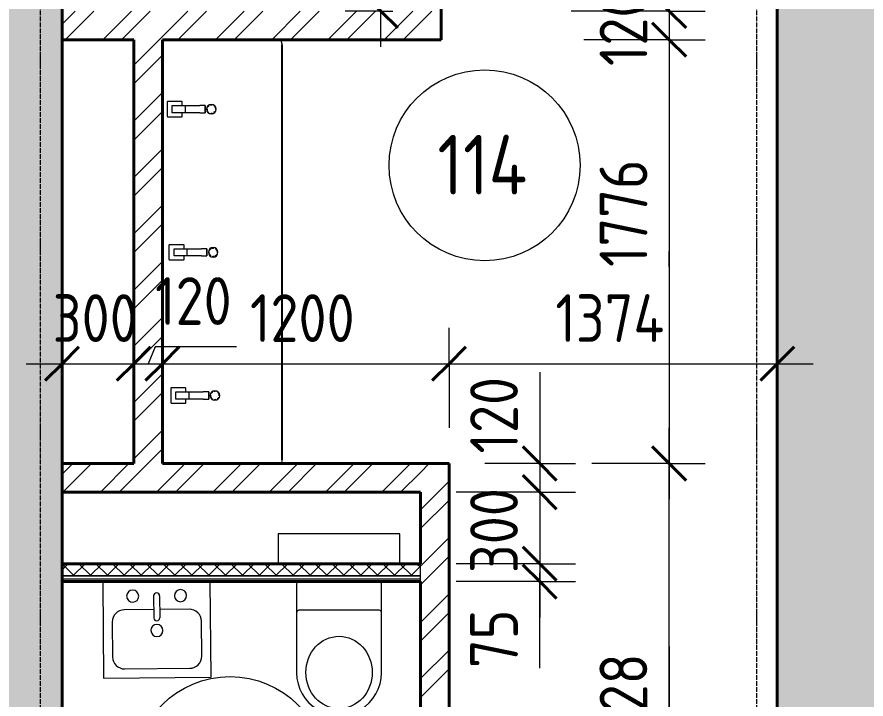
# Model space of a CAD drawing. Header units: millimetres. Extents: x -11886 to 379896, y -8130 to 47743.
# Drawn here: x 7612 to 11167, y 14402 to 17260 of the extents above; entities that cross this region are included whole.
import ezdxf

# ---------------------------------------------------------------- set-up
doc = ezdxf.new("R2010")
doc.units = ezdxf.units.MM
doc.linetypes.add('ADSK_Линия сетки', pattern=[25, 20, -2.5, 0, -2.5])
for name, color, linetype, lineweight in [('Марки помещений', 7, 'Continuous', 20), ('Оси', 7, 'Continuous', 9), ('Размеры', 7, 'Continuous', 9), ('Размеры-100', 7, 'Continuous', 9)]:
    doc.layers.add(name, color=color, linetype=linetype, lineweight=lineweight)
for name, color, linetype, lineweight, true_color in [('Обобщенные модели', 5, 'Continuous', 18, 0x0000ff), ('Сантехника', 5, 'Continuous', 18, 0x0000ff), ('Стены внутренние', 5, 'Continuous', 18, 0x0000ff), ('Стены штриховка', 5, 'Continuous', 18, 0x0000ff)]:
    doc.layers.add(name, color=color, linetype=linetype, lineweight=lineweight, true_color=true_color)
doc.styles.add('GOST Common_1', font='GOST_Common.ttf', dxfattribs={"width": 0.9, "height": 200})
doc.styles.add('GOST Common_2', font='GOST_Common.ttf', dxfattribs={"width": 0.9, "height": 250})
doc.styles.add('GOST Common_3', font='GOST_Common.ttf', dxfattribs={"width": 0.9, "height": 100})
doc.dimstyles.new('ADSK_Основной_1_мм_Округление_до_1_мм_2', dxfattribs={"dimscale": 304.8, "dimtxt": 100.5715, "dimasz": 0.463911, "dimexe": 0.492126, "dimexo": 0.492126, "dimgap": 0.098425, "dimtad": 1, "dimdec": 0, "dimdsep": 46, "dimtxsty": 'GOST Common_3', "dimblk1": 'OBLIQUE', "dimblk2": 'OBLIQUE', "dimsah": 1, "dimcen": 0.09, "dimdle": 0.492126, "dimazin": 2, "dimtfac": 1, "dimtdec": 4, "dimtix": 1, "dimtmove": 0, "dimatfit": 3, "dimfxl": 1, "dimtvp": 1, "dimtolj": 1, "dimtzin": 0, "dimlwd": 20, "dimlwe": 20, "dimarcsym": 2})
doc.dimstyles.new('ADSK_Основной_2_мм', dxfattribs={"dimscale": 304.8, "dimtxt": 201.142999, "dimasz": 0.463911, "dimexe": 0.492126, "dimexo": 0.492126, "dimgap": 0.098425, "dimtad": 1, "dimdec": 1, "dimrnd": 0.1, "dimdsep": 46, "dimtxsty": 'GOST Common_1', "dimblk1": 'OBLIQUE', "dimblk2": 'OBLIQUE', "dimsah": 1, "dimcen": 0.09, "dimdle": 0.492126, "dimazin": 2, "dimtfac": 1, "dimtdec": 4, "dimtix": 1, "dimtmove": 0, "dimatfit": 3, "dimfxl": 1, "dimtvp": 1, "dimtolj": 1, "dimtzin": 0, "dimlwd": 20, "dimlwe": 20, "dimarcsym": 2})
doc.dimstyles.new('ADSK_Основной_2_мм_1', dxfattribs={"dimscale": 304.8, "dimtxt": 201.142999, "dimasz": 0.463911, "dimexe": 0.492126, "dimexo": 0.492126, "dimgap": 0.098425, "dimtad": 1, "dimdec": 1, "dimrnd": 0.1, "dimdsep": 46, "dimtxsty": 'GOST Common_1', "dimblk1": 'OBLIQUE', "dimblk2": 'OBLIQUE', "dimsah": 1, "dimcen": 0.09, "dimdle": 0.492126, "dimazin": 2, "dimtfac": 1, "dimtdec": 4, "dimtix": 1, "dimtmove": 1, "dimatfit": 3, "dimfxl": 1, "dimtvp": 1, "dimtolj": 1, "dimtzin": 0, "dimlwd": 20, "dimlwe": 20, "dimarcsym": 2})
doc.dimstyles.new('ADSK_Основной_2_мм_Округление_до_1_мм', dxfattribs={"dimscale": 304.8, "dimtxt": 201.142999, "dimasz": 0.463911, "dimexe": 0.492126, "dimexo": 0.492126, "dimgap": 0.098425, "dimtad": 1, "dimdec": 0, "dimdsep": 46, "dimtxsty": 'GOST Common_1', "dimblk1": 'OBLIQUE', "dimblk2": 'OBLIQUE', "dimsah": 1, "dimcen": 0.09, "dimdle": 0.492126, "dimazin": 2, "dimtfac": 1, "dimtdec": 4, "dimtix": 1, "dimtmove": 0, "dimatfit": 3, "dimfxl": 1, "dimtvp": 1, "dimtolj": 1, "dimtzin": 0, "dimlwd": 20, "dimlwe": 20, "dimarcsym": 2})
doc.dimstyles.new('ADSK_Основной_2_мм_Округление_до_1_мм_1', dxfattribs={"dimscale": 304.8, "dimtxt": 201.142999, "dimasz": 0.463911, "dimexe": 0.492126, "dimexo": 0.492126, "dimgap": 0.098425, "dimtad": 1, "dimdec": 0, "dimdsep": 46, "dimtxsty": 'GOST Common_1', "dimblk1": 'OBLIQUE', "dimblk2": 'OBLIQUE', "dimsah": 1, "dimcen": 0.09, "dimdle": 0.492126, "dimazin": 2, "dimtfac": 1, "dimtdec": 4, "dimtix": 1, "dimtmove": 1, "dimatfit": 3, "dimfxl": 1, "dimtvp": 1, "dimtolj": 1, "dimtzin": 0, "dimlwd": 20, "dimlwe": 20, "dimarcsym": 2})
pattern_1 = [(45, (0, 0), (-117.8655, 117.8655), []), (45, (78.58, 0), (-117.8655, 117.8655), [])]

# ---------------------------------------------------------------- blocks, each defined once
blk = doc.blocks.new('Раковина с 2-3 кранами для санузла - 500x1800 3 taps-V206-01 План 1-го этажа маркировочный')
at = {"layer": 'Сантехника'}
for p, q in [((-764.1, 503.1), (-763.2, 503.9)), ((-490, 189.1), (-460, 189.1)), ((-490, 189.1), (-490, 166.1)), ((-460, 189.1), (-490, 189.1)), ((-460, 166.1), (-460, 189.1)), ((110, 196.6), (140, 196.6)), ((110, 196.6), (110, 173.6)), ((140, 196.6), (110, 196.6)), ((140, 173.6), (140, 196.6)), ((710, 204.1), (740, 204.1)), ((710, 204.1), (710, 181.1)), ((740, 204.1), (710, 204.1)), ((710, 121.5), (710, 181.1)), ((740, 181.1), (740, 204.1)), ((740, 181.1), (740, 121.5)), ((-490, 106.5), (-490, 166.1)), ((-460, 166.1), (-460, 106.5)), ((110, 114), (110, 173.6)), ((140, 173.6), (140, 114)), ((110, 79), (110, 114)), ((140, 114), (110, 114)), ((140, 114), (140, 79)), ((710, 108.1), (695.1, 108.1)), ((710, 86.5), (710, 121.5)), ((740, 121.5), (710, 121.5)), ((740, 121.5), (740, 86.5)), ((754.6, 108.1), (740, 108.1)), ((-506.8, 91.2), (-506.8, 31.6)), ((-490, 93.1), (-504.9, 93.1)), ((-490, 71.5), (-490, 106.5)), ((-460, 106.5), (-490, 106.5)), ((-490, 51.5), (-490, 71.5)), ((-460, 106.5), (-460, 71.5)), ((-445.4, 93.1), (-460, 93.1)), ((-460, 71.5), (-460, 51.5)), ((-443.5, 31.6), (-443.5, 91.2)), ((93.2, 98.7), (93.2, 39.1)), ((110, 100.6), (95.1, 100.6)), ((110, 59), (110, 79)), ((154.6, 100.6), (140, 100.6)), ((140, 79), (140, 59)), ((156.5, 39.1), (156.5, 98.7)), ((693.2, 106.2), (693.2, 46.6)), ((710, 66.5), (710, 86.5)), ((740, 86.5), (740, 66.5)), ((756.5, 46.6), (756.5, 106.2)), ((-460, 51.5), (-490, 51.5)), ((94.7, 37.6), (155, 37.6)), ((140, 59), (110, 59)), ((694.7, 45.1), (755, 45.1)), ((740, 66.5), (710, 66.5)), ((-505.3, 30.1), (-445, 30.1))]:
    blk.add_line(p, q, dxfattribs=at)
at = {"layer": 'Сантехника', "flags": 128}
for points in [[(-758.1, 507), (-757, 507.5), (-755.9, 508), (-754.7, 508.4)], [(-752.4, 509.1), (-751.3, 509.3), (-750.1, 509.6), (-748.9, 509.7), (-747.7, 509.9), (-746.5, 510), (-745.3, 510), (-745, 510)], [(995, 510), (996.2, 510), (997.4, 509.9), (998.6, 509.8), (999.8, 509.6), (1001, 509.4), (1002.1, 509.1)], [(1004.4, 508.5), (1005.6, 508.1), (1006.7, 507.6), (1007.8, 507.1), (1008.9, 506.6)]]:
    blk.add_lwpolyline(points, dxfattribs=at)
at = {"layer": 'Сантехника'}
for centre, radius, start, end in [((725, 230), 20, 0, 180), ((-475, 215), 20, 0, 180), ((-475, 215), 20, 180, 360), ((-475, 215), 18.2, 165.1578, 180), ((-475, 215), 18.2, 180, 191.3408), ((-475, 215), 16.3, 175.3673, 180), ((-475, 215), 16.3, 175.3673, 180), ((-475, 215), 16.3, 180, 198.6206), ((-475, 215), 16.3, 180, 198.6206), ((-475, 215), 18.2, 95.8453, 146.6627), ((-475, 215), 18.2, 85.131, 94.1833), ((-475, 215), 18.2, 52.7593, 62.7191), ((-475, 215), 16.3, 36.8749, 45), ((-475, 215), 16.3, 36.8749, 45), ((-475, 215), 18.2, 45, 49.4056), ((-475, 215), 18.2, 28.9833, 39.7338), ((-475, 215), 16.3, 0, 18.6206), ((-475, 215), 16.3, 0, 18.6206), ((-475, 215), 16.3, 355.3673, 360), ((-475, 215), 16.3, 355.3673, 360), ((-475, 215), 18.2, 345.1578, 360), ((-475, 215), 18.2, 0, 11.3408), ((125, 222.5), 20, 0, 180), ((125, 222.5), 20, 180, 360), ((125, 222.5), 18.2, 165.1578, 180), ((125, 222.5), 18.2, 180, 191.3408), ((125, 222.5), 16.3, 175.3673, 180), ((125, 222.5), 16.3, 175.3673, 180), ((125, 222.5), 16.3, 180, 198.6206), ((125, 222.5), 16.3, 180, 198.6206), ((125, 222.5), 18.2, 208.9833, 219.7338), ((125, 222.5), 18.2, 95.8453, 146.6627), ((125, 222.5), 18.2, 85.131, 94.1833), ((125, 222.5), 18.2, 52.7593, 62.7191), ((125, 222.5), 16.3, 36.8749, 45), ((125, 222.5), 16.3, 36.8749, 45), ((125, 222.5), 18.2, 45, 49.4056), ((125, 222.5), 18.2, 28.9833, 39.7338), ((125, 222.5), 16.3, 0, 18.6206), ((125, 222.5), 16.3, 0, 18.6206), ((125, 222.5), 16.3, 355.3717, 360), ((125, 222.5), 16.3, 355.3717, 360), ((125, 222.5), 18.2, 345.1578, 360), ((125, 222.5), 18.2, 0, 11.3408), ((725, 230), 20, 180, 360), ((725, 230), 18.2, 165.1578, 180), ((725, 230), 18.2, 180, 191.3408), ((725, 230), 16.3, 175.3673, 180), ((725, 230), 16.3, 175.3673, 180), ((725, 230), 16.3, 180, 198.6206), ((725, 230), 16.3, 180, 198.6206), ((725, 230), 18.2, 210.3973, 219.7338), ((725, 230), 18.2, 95.8453, 146.6627), ((725, 230), 16.3, 216.8749, 225), ((725, 230), 16.3, 216.8749, 225), ((725, 230), 18.2, 225, 229.4056), ((725, 230), 18.2, 232.7593, 242.7191), ((725, 230), 18.2, 85.131, 94.1833), ((725, 230), 18.2, 275.8453, 326.6627), ((725, 230), 18.2, 52.7593, 62.7191), ((725, 230), 16.3, 36.8749, 45), ((725, 230), 16.3, 36.8749, 45), ((725, 230), 18.2, 45, 49.4056), ((725, 230), 18.2, 28.9833, 39.7338), ((725, 230), 16.3, 0, 18.6206), ((725, 230), 16.3, 0, 18.6206), ((725, 230), 16.3, 355.3673, 360), ((725, 230), 16.3, 355.3673, 360), ((725, 230), 18.2, 345.1578, 360), ((725, 230), 18.2, 0, 11.3408), ((-475, 215), 18.2, 208.9833, 219.7338), ((-475, 215), 16.3, 216.8749, 225), ((-475, 215), 16.3, 216.8749, 225), ((-475, 215), 18.2, 225, 229.4056), ((-475, 215), 18.2, 232.7593, 242.7191), ((-475, 215), 18.2, 265.131, 274.1833), ((-475, 215), 18.2, 275.8453, 326.6627), ((125, 222.5), 16.3, 216.8749, 225), ((125, 222.5), 16.3, 216.8749, 225), ((125, 222.5), 18.2, 225, 229.4056), ((125, 222.5), 18.2, 232.7593, 242.7191), ((125, 222.5), 18.2, 265.131, 274.1833), ((125, 222.5), 18.2, 275.8453, 326.6627), ((725, 230), 18.2, 265.131, 274.1833), ((695.1, 106.2), 1.87, 90, 180), ((695.1, 106.2), 1.87, 120, 150), ((695.1, 106.2), 1.87, 120, 150), ((695.1, 106.2), 1.87, 120, 150), ((754.6, 106.2), 1.87, 0, 90), ((754.6, 106.2), 1.87, 30, 60), ((754.6, 106.2), 1.87, 30, 60), ((754.6, 106.2), 1.87, 30, 60), ((-504.9, 91.2), 1.87, 90, 180), ((-504.9, 91.2), 1.87, 120, 150), ((-504.9, 91.2), 1.87, 120, 150), ((-504.9, 91.2), 1.87, 120, 150), ((-445.4, 91.2), 1.87, 0, 90), ((-445.4, 91.2), 1.87, 30, 60), ((-445.4, 91.2), 1.87, 30, 60), ((-445.4, 91.2), 1.87, 30, 60), ((95.1, 98.7), 1.87, 90, 180), ((95.1, 98.7), 1.87, 120, 150), ((95.1, 98.7), 1.87, 120, 150), ((95.1, 98.7), 1.87, 120, 150), ((154.6, 98.7), 1.87, 0, 90), ((154.6, 98.7), 1.87, 30, 60), ((154.6, 98.7), 1.87, 30, 60), ((154.6, 98.7), 1.87, 30, 60), ((94.7, 39.1), 1.49, 180, 270), ((155, 39.1), 1.49, 270, 360), ((694.7, 46.6), 1.49, 180, 270), ((755, 46.6), 1.49, 270, 360), ((-505.3, 31.6), 1.49, 180, 270), ((-445, 31.6), 1.49, 270, 360)]:
    blk.add_arc(centre, radius, start, end, dxfattribs=at)
blk = doc.blocks.new('Туалет подвесной-Moderna R-Laufen - 000 White-2284892-01 План 1-го этажа маркировочный')
at = {"layer": 'Обобщенные модели'}
for p, q in [((-53, 419.3), (-53, 47.4)), ((303, 47.4), (303, 419.3)), ((-43.1, 157.8), (293.1, 157.8))]:
    blk.add_line(p, q, dxfattribs=at)
for centre, radius, start, end in [((125, 419.3), 178, 360, 180), ((-43.1, 167.7), 9.89, 180, 270), ((293.1, 167.7), 9.89, 270, 360), ((-43.1, 47.4), 9.89, 180, 270), ((293.1, 47.4), 9.89, 270, 360)]:
    blk.add_arc(centre, radius, start, end, dxfattribs=at)
blk.add_ellipse((125, 418.3), major_axis=(0, 151.6), ratio=0.916517, dxfattribs=at)
at = {"layer": 'Сантехника'}
for p, q in [((-130, -37.5), (-130, -162.5)), ((380, -162.5), (380, -37.5)), ((-130, -162.5), (380, -162.5))]:
    blk.add_line(p, q, dxfattribs=at)
blk = doc.blocks.new('ADSK_Марка_Помещение_ОдноЗначение - Номер-247393-01 План 1-го этажа маркировочный')
at = {"layer": 'Марки помещений'}
blk.add_circle((0, 0), 4, dxfattribs=at)
blk = doc.blocks.new('DIMBLOCK109-01 План 1-го этажа маркировочный')
at = {"layer": 'Размеры-100', "lineweight": 20, "transparency": 16777216}
for p, q in [((7800.8, 15806.5), (7800.8, 15956.5)), ((8100.8, 15806.5), (8100.8, 15956.5)), ((7650.8, 15806.5), (8100.8, 15806.5)), ((7800.8, 15806.5), (7800.8, 15756.5)), ((8100.8, 15806.5), (8100.8, 15756.5))]:
    blk.add_line(p, q, dxfattribs=at)
at = {"layer": 'Размеры-100', "lineweight": 40, "transparency": 16777216}
for p, q in [((7800.8, 15806.5), (7871.5, 15877.2)), ((8100.8, 15806.5), (8171.5, 15877.2)), ((7800.8, 15806.5), (7730.1, 15735.8)), ((8100.8, 15806.5), (8030.1, 15735.8))]:
    blk.add_line(p, q, dxfattribs=at)
at = {"layer": 'Размеры-100', "color": 0, "lineweight": 20, "transparency": 16777216, "insert": (7761.6, 16097.9), "char_height": 200, "width": 454.106, "attachment_point": 1, "line_spacing_factor": 1.022761, "style": 'GOST Common_1'}
blk.add_mtext('300', dxfattribs=at)
blk = doc.blocks.new('_Oblique')
at = {"color": 0, "linetype": 'ByBlock', "lineweight": -2}
blk.add_line((-0.5, -0.5), (0.5, 0.5), dxfattribs=at)
blk = doc.blocks.new('DIMBLOCK110-01 План 1-го этажа маркировочный')
at = {"layer": 'Размеры-100', "lineweight": 20, "transparency": 16777216}
for p, q in [((8100.8, 15806.5), (8100.8, 15956.5)), ((8220.8, 15806.5), (8220.8, 15956.5)), ((8190, 15878), (8160.8, 15806.5)), ((8531, 15878), (8190, 15878)), ((8100.8, 15806.5), (8220.8, 15806.5)), ((8100.8, 15806.5), (8100.8, 15756.5)), ((8220.8, 15806.5), (8220.8, 15756.5))]:
    blk.add_line(p, q, dxfattribs=at)
at = {"layer": 'Размеры-100', "lineweight": 40, "transparency": 16777216}
for p, q in [((8100.8, 15806.5), (8171.5, 15877.2)), ((8220.8, 15806.5), (8291.5, 15877.2)), ((8100.8, 15806.5), (8030.1, 15735.8)), ((8220.8, 15806.5), (8150.1, 15735.8))]:
    blk.add_line(p, q, dxfattribs=at)
at = {"layer": 'Размеры-100', "color": 0, "lineweight": 20, "transparency": 16777216, "insert": (8190, 16169.4), "char_height": 200, "width": 409.104, "attachment_point": 1, "line_spacing_factor": 1.022761, "style": 'GOST Common_1'}
blk.add_mtext('120', dxfattribs=at)
blk = doc.blocks.new('DIMBLOCK111-01 План 1-го этажа маркировочный')
at = {"layer": 'Размеры-100', "lineweight": 20, "transparency": 16777216}
for p, q in [((8220.8, 15806.5), (8220.8, 15956.5)), ((9420.8, 15806.5), (9420.8, 15956.5)), ((8220.8, 15806.5), (9420.8, 15806.5)), ((8220.8, 15806.5), (8220.8, 15756.5)), ((9420.8, 15806.5), (9420.8, 15538.6))]:
    blk.add_line(p, q, dxfattribs=at)
at = {"layer": 'Размеры-100', "lineweight": 40, "transparency": 16777216}
for p, q in [((8220.8, 15806.5), (8291.5, 15877.2)), ((9420.8, 15806.5), (9491.5, 15877.2)), ((8220.8, 15806.5), (8150.1, 15735.8)), ((9420.8, 15806.5), (9350.1, 15735.8))]:
    blk.add_line(p, q, dxfattribs=at)
at = {"layer": 'Размеры-100', "color": 0, "lineweight": 20, "transparency": 16777216, "insert": (8587.3, 16097.9), "char_height": 200, "width": 560.473, "attachment_point": 1, "line_spacing_factor": 1.022761, "style": 'GOST Common_1'}
blk.add_mtext('1200', dxfattribs=at)
blk = doc.blocks.new('DIMBLOCK112-01 План 1-го этажа маркировочный')
at = {"layer": 'Размеры-100', "lineweight": 20, "transparency": 16777216}
for p, q in [((9420.8, 15806.5), (9420.8, 15956.5)), ((10795.2, 15806.5), (10795.2, 15956.5)), ((9420.8, 15806.5), (10945.2, 15806.5)), ((9420.8, 15806.5), (9420.8, 15538.6)), ((10795.2, 15806.5), (10795.2, 15756.5))]:
    blk.add_line(p, q, dxfattribs=at)
at = {"layer": 'Размеры-100', "lineweight": 40, "transparency": 16777216}
for p, q in [((9420.8, 15806.5), (9491.5, 15877.2)), ((10795.2, 15806.5), (10865.9, 15877.2)), ((9420.8, 15806.5), (9350.1, 15735.8)), ((10795.2, 15806.5), (10724.5, 15735.8))]:
    blk.add_line(p, q, dxfattribs=at)
at = {"layer": 'Размеры-100', "color": 0, "lineweight": 20, "transparency": 16777216, "insert": (9866, 16097.9), "char_height": 200, "width": 580.928, "attachment_point": 1, "line_spacing_factor": 1.022761, "style": 'GOST Common_1'}
blk.add_mtext('1374', dxfattribs=at)
blk = doc.blocks.new('DIMBLOCK120-01 План 1-го этажа маркировочный')
at = {"layer": 'Размеры-100', "lineweight": 20, "transparency": 16777216}
for p, q in [((10342.7, 17434.6), (10342.7, 17164.6)), ((10342.7, 17284.6), (9985.4, 17284.6)), ((10342.7, 17284.6), (10492.7, 17284.6)), ((10342.7, 17164.6), (9985.4, 17164.6)), ((10342.7, 17164.6), (10492.7, 17164.6))]:
    blk.add_line(p, q, dxfattribs=at)
at = {"layer": 'Размеры-100', "lineweight": 40, "transparency": 16777216}
for p, q in [((10342.7, 17284.6), (10272, 17355.3)), ((10342.7, 17284.6), (10413.4, 17213.9)), ((10342.7, 17164.6), (10272, 17235.3)), ((10342.7, 17164.6), (10413.4, 17093.9))]:
    blk.add_line(p, q, dxfattribs=at)
at = {"layer": 'Размеры-100', "color": 0, "lineweight": 20, "transparency": 16777216, "insert": (10051.3, 17054.2), "char_height": 200, "width": 409.104, "attachment_point": 1, "rotation": 90, "line_spacing_factor": 1.022761, "style": 'GOST Common_1'}
blk.add_mtext('120', dxfattribs=at)
blk = doc.blocks.new('DIMBLOCK121-01 План 1-го этажа маркировочный')
at = {"layer": 'Размеры-100', "lineweight": 40, "transparency": 16777216}
for p, q in [((10342.7, 17164.6), (10272, 17235.3)), ((10342.7, 17164.6), (10413.4, 17093.9)), ((10342.7, 15388.6), (10272, 15459.3)), ((10342.7, 15388.6), (10413.4, 15317.9))]:
    blk.add_line(p, q, dxfattribs=at)
at = {"layer": 'Размеры-100', "lineweight": 20, "transparency": 16777216}
for p, q in [((10342.7, 17164.6), (9985.4, 17164.6)), ((10342.7, 17164.6), (10342.7, 15238.6)), ((10342.7, 17164.6), (10492.7, 17164.6)), ((10342.7, 16679.2), (10342.7, 16212.2)), ((10342.7, 16212.2), (10342.7, 16276.6)), ((10342.7, 15388.6), (10018.4, 15388.6)), ((10342.7, 15388.6), (10492.7, 15388.6))]:
    blk.add_line(p, q, dxfattribs=at)
at = {"layer": 'Размеры-100', "color": 0, "lineweight": 20, "transparency": 16777216, "insert": (10051.3, 16212.2), "char_height": 200, "width": 560.473, "attachment_point": 1, "rotation": 90, "line_spacing_factor": 1.022761, "style": 'GOST Common_1'}
blk.add_mtext('1776', dxfattribs=at)
blk = doc.blocks.new('DIMBLOCK122-01 План 1-го этажа маркировочный')
at = {"layer": 'Размеры-100', "lineweight": 40, "transparency": 16777216}
for p, q in [((9135.8, 18234.6), (9065.1, 18305.3)), ((9135.8, 18234.6), (9206.5, 18163.9)), ((9135.8, 17284.6), (9065.1, 17355.3)), ((9135.8, 17284.6), (9206.5, 17213.9))]:
    blk.add_line(p, q, dxfattribs=at)
at = {"layer": 'Размеры-100', "lineweight": 20, "transparency": 16777216}
for p, q in [((9135.8, 18234.6), (8985.8, 18234.6)), ((9135.8, 17134.6), (9135.8, 18234.6)), ((9135.8, 18234.6), (9185.9, 18234.6)), ((9135.8, 17284.6), (8985.8, 17284.6)), ((9135.8, 17284.6), (9185.9, 17284.6))]:
    blk.add_line(p, q, dxfattribs=at)
at = {"layer": 'Размеры-100', "color": 0, "lineweight": 20, "transparency": 16777216, "insert": (8975.2, 17665), "char_height": 100, "width": 227.053, "attachment_point": 1, "rotation": 90, "line_spacing_factor": 1.022761, "style": 'GOST Common_3'}
blk.add_mtext('950', dxfattribs=at)
blk = doc.blocks.new('DIMBLOCK127-01 План 1-го этажа маркировочный')
at = {"layer": 'Размеры-100', "lineweight": 20, "transparency": 16777216}
for p, q in [((10342.7, 20558.6), (10342.7, 17134.6)), ((10342.7, 20408.6), (10292.7, 20408.6)), ((10342.7, 20408.6), (10492.7, 20408.6)), ((10342.7, 17284.6), (9932.4, 17284.6)), ((10342.7, 17284.6), (10492.7, 17284.6))]:
    blk.add_line(p, q, dxfattribs=at)
at = {"layer": 'Размеры-100', "lineweight": 40, "transparency": 16777216}
for p, q in [((10342.7, 20408.6), (10272, 20479.3)), ((10342.7, 20408.6), (10413.4, 20337.9)), ((10342.7, 17284.6), (10272, 17355.3)), ((10342.7, 17284.6), (10413.4, 17213.9))]:
    blk.add_line(p, q, dxfattribs=at)
at = {"layer": 'Размеры-100', "color": 0, "lineweight": 20, "transparency": 16777216, "insert": (10051.3, 18604.6), "char_height": 200, "width": 580.928, "attachment_point": 1, "rotation": 90, "line_spacing_factor": 1.022761, "style": 'GOST Common_1'}
blk.add_mtext('3124', dxfattribs=at)
blk = doc.blocks.new('DIMBLOCK128-01 План 1-го этажа маркировочный')
at = {"layer": 'Размеры-100', "lineweight": 20, "transparency": 16777216}
for p, q in [((10342.7, 12810.1), (10342.7, 15538.6)), ((10342.7, 15388.6), (10018.4, 15388.6)), ((10342.7, 15388.6), (10492.7, 15388.6)), ((10342.7, 14621.1), (10342.7, 14099.5)), ((10342.7, 14099.5), (10342.7, 14174.3)), ((10342.7, 12960.1), (10192.7, 12960.1)), ((10342.7, 12960.1), (10395.2, 12960.1))]:
    blk.add_line(p, q, dxfattribs=at)
at = {"layer": 'Размеры-100', "lineweight": 40, "transparency": 16777216}
for p, q in [((10342.7, 15388.6), (10272, 15459.3)), ((10342.7, 15388.6), (10413.4, 15317.9)), ((10342.7, 12960.1), (10272, 13030.8)), ((10342.7, 12960.1), (10413.4, 12889.4))]:
    blk.add_line(p, q, dxfattribs=at)
at = {"layer": 'Размеры-100', "color": 0, "lineweight": 20, "transparency": 16777216, "insert": (10051.3, 14099.5), "char_height": 200, "width": 625.93, "attachment_point": 1, "rotation": 90, "line_spacing_factor": 1.022761, "style": 'GOST Common_1'}
blk.add_mtext('2428', dxfattribs=at)
blk = doc.blocks.new('DIMBLOCK179-01 План 1-го этажа маркировочный')
at = {"layer": 'Размеры-100', "lineweight": 20, "transparency": 16777216}
for p, q in [((9800.7, 15771.3), (9800.7, 15430.4)), ((9800.7, 15538.6), (9800.7, 15268.6)), ((9800.7, 15430.4), (9800.7, 15328.6)), ((9800.7, 15388.6), (9570.8, 15388.6)), ((9800.7, 15388.6), (9950.7, 15388.6)), ((9800.7, 15268.6), (9450.8, 15268.6)), ((9800.7, 15268.6), (9950.7, 15268.6))]:
    blk.add_line(p, q, dxfattribs=at)
at = {"layer": 'Размеры-100', "lineweight": 40, "transparency": 16777216}
for p, q in [((9800.7, 15388.6), (9730, 15459.3)), ((9800.7, 15388.6), (9871.4, 15317.9)), ((9800.7, 15268.6), (9730, 15339.3)), ((9800.7, 15268.6), (9871.4, 15197.9))]:
    blk.add_line(p, q, dxfattribs=at)
at = {"layer": 'Размеры-100', "color": 0, "lineweight": 20, "transparency": 16777216, "insert": (9509.3, 15430.4), "char_height": 200, "width": 409.104, "attachment_point": 1, "rotation": 90, "line_spacing_factor": 1.022761, "style": 'GOST Common_1'}
blk.add_mtext('120', dxfattribs=at)
blk = doc.blocks.new('DIMBLOCK180-01 План 1-го этажа маркировочный')
at = {"layer": 'Размеры-100', "lineweight": 40, "transparency": 16777216}
for p, q in [((9800.7, 15268.6), (9730, 15339.3)), ((9800.7, 15268.6), (9871.4, 15197.9)), ((9800.7, 14968.6), (9730, 15039.3)), ((9800.7, 14968.6), (9871.4, 14897.9))]:
    blk.add_line(p, q, dxfattribs=at)
at = {"layer": 'Размеры-100', "lineweight": 20, "transparency": 16777216}
for p, q in [((9800.7, 15268.6), (9450.8, 15268.6)), ((9800.7, 15268.6), (9800.7, 14968.6)), ((9800.7, 15268.6), (9950.7, 15268.6)), ((9800.7, 14968.6), (9450.8, 14968.6)), ((9800.7, 14968.6), (9950.7, 14968.6))]:
    blk.add_line(p, q, dxfattribs=at)
at = {"layer": 'Размеры-100', "color": 0, "lineweight": 20, "transparency": 16777216, "insert": (9509.3, 14929.4), "char_height": 200, "width": 454.106, "attachment_point": 1, "rotation": 90, "line_spacing_factor": 1.022761, "style": 'GOST Common_1'}
blk.add_mtext('300', dxfattribs=at)
blk = doc.blocks.new('DIMBLOCK181-01 План 1-го этажа маркировочный')
at = {"layer": 'Размеры-100', "lineweight": 40, "transparency": 16777216}
for p, q in [((9800.7, 14968.6), (9730, 15039.3)), ((9800.7, 14968.6), (9871.4, 14897.9)), ((9800.7, 14893.6), (9730, 14964.3)), ((9800.7, 14893.6), (9871.4, 14822.9))]:
    blk.add_line(p, q, dxfattribs=at)
at = {"layer": 'Размеры-100', "lineweight": 20, "transparency": 16777216}
for p, q in [((9800.7, 14968.6), (9450.8, 14968.6)), ((9800.7, 14968.6), (9800.7, 14743.6)), ((9800.7, 14968.6), (9950.7, 14968.6)), ((9800.7, 14783.5), (9800.7, 14931.1)), ((9800.7, 14893.6), (9450.8, 14893.6)), ((9800.7, 14893.6), (9950.7, 14893.6)), ((9800.7, 14531.2), (9800.7, 14783.5))]:
    blk.add_line(p, q, dxfattribs=at)
at = {"layer": 'Размеры-100', "color": 0, "lineweight": 20, "transparency": 16777216, "insert": (9509.3, 14531.2), "char_height": 200, "width": 302.737, "attachment_point": 1, "rotation": 90, "line_spacing_factor": 1.022761, "style": 'GOST Common_1'}
blk.add_mtext('75', dxfattribs=at)
blk = doc.blocks.new('Кухонная мойка-Одиночная - 450 x 400 мм-1905995-01 План 1-го этажа маркировочный')
at = {"layer": 'Сантехника'}
for p, q in [((240.7, 202.3), (-209.3, 202.3)), ((-209.3, 202.3), (-209.3, -197.7)), ((240.7, -197.7), (240.7, 202.3)), ((3, 145.2), (3, 53.1)), ((28.4, 145.2), (28.4, 53.1)), ((3, 88), (-120.4, 88)), ((151.8, 88), (28.4, 88)), ((-171.2, 37.2), (-171.2, -108.8)), ((202.6, -108.8), (202.6, 37.2)), ((-120.4, -159.6), (151.8, -159.6)), ((-209.3, -197.7), (240.7, -197.7))]:
    blk.add_line(p, q, dxfattribs=at)
for centre, radius, start, end in [((-84.3, 145.2), 25.4, 360, 180), ((-84.3, 145.2), 25.4, 180, 360), ((15.7, 145.2), 12.7, 360, 180), ((115.7, 145.2), 25.4, 360, 180), ((115.7, 145.2), 25.4, 180, 360), ((-120.4, 37.2), 50.8, 90, 180), ((151.8, 37.2), 50.8, 360, 90), ((15.7, 53.1), 12.7, 180, 0), ((15.7, 0), 25.4, 360, 180), ((15.7, 0), 25.4, 180, 0), ((-120.4, -108.8), 50.8, 180, 270), ((151.8, -108.8), 50.8, 270, 0)]:
    blk.add_arc(centre, radius, start, end, dxfattribs=at)

msp = doc.modelspace()

# ---------------------------------------------------------------- hatches: boundary and pattern name
at = {"layer": 'Стены внутренние', "true_color": 0xc0c0c0}
for points in [[(7420.81, 12950.6), (7800.81, 12951.76), (7800.81, 20408.63), (7420.81, 20408.63), (7420.81, 13150.13)], [(11079.62, 13095.08), (11305.24, 13095.08), (11305.24, 20408.63), (10795.24, 20408.63), (10795.24, 13095.08)]]:
    msp.add_hatch(color=9, dxfattribs=at).paths.add_polyline_path(points)
at = {"layer": 'Стены внутренние', "lineweight": 9}
h = msp.add_hatch(dxfattribs=at)
h.set_pattern_fill('FP_2', color=256, style=0, pattern_type=2)
h.set_pattern_definition(pattern_1)
h.paths.add_polyline_path([(8328.98, 17164.63), (9387.81, 17164.63), (9387.81, 17284.63), (7800.81, 17284.63), (7800.81, 17164.63), (8292.78, 17164.63)])
h = msp.add_hatch(dxfattribs=at)
h.set_pattern_fill('FP_2', color=256, style=0, pattern_type=2)
h.set_pattern_definition(pattern_1)
h.paths.add_polyline_path([(8220.81, 15388.59), (8220.81, 17164.63), (8100.81, 17164.63), (8100.81, 15388.59)])
h = msp.add_hatch(dxfattribs=at)
h.set_pattern_fill('FP_2', color=256, style=0, pattern_type=2)
h.set_pattern_definition(pattern_1)
h.paths.add_polyline_path([(9300.81, 15268.59), (9300.81, 15388.59), (7800.81, 15388.59), (7800.81, 15268.59), (8850.15, 15268.59)])
h = msp.add_hatch(dxfattribs=at)
h.set_pattern_fill('FP_2', color=256, style=0, pattern_type=2)
h.set_pattern_definition(pattern_1)
h.paths.add_polyline_path([(9300.81, 12956.32), (9420.81, 12956.69), (9420.81, 15388.59), (9300.81, 15388.59), (9300.81, 12956.69)])
h = msp.add_hatch(dxfattribs=at)
h.set_pattern_fill('FP_4', color=256, style=0, pattern_type=2)
h.set_pattern_definition([(45, (0, 0), (-35.35534, 35.35534), []), (135, (0, 0), (-35.35534, -35.35534), [])])
h.paths.add_polyline_path([(7800.81, 14918.63), (9300.81, 14918.63), (9300.81, 14968.63), (7800.81, 14968.63), (7800.81, 14949.33)])

# ---------------------------------------------------------------- linework, layer by layer
at = {"color": 5}
msp.add_line((8720.81, 17143.59), (8720.81, 15403.59), dxfattribs=at)
at = {"layer": 'Оси', "linetype": 'ADSK_Линия сетки'}
for p, q in [((7709.91, -7330.38), (7709.91, 21668.8)), ((10709.91, -7330.38), (10709.91, 21668.8))]:
    msp.add_line(p, q, dxfattribs=at)
at = {"layer": 'Стены внутренние', "color": 18, "lineweight": 40, "true_color": 0x000000}
for p, q in [((7800.81, 14918.63), (7800.81, 20408.63)), ((10795.24, 20408.63), (10795.24, 12960.87)), ((9387.81, 17164.63), (9387.81, 17484.63)), ((7800.81, 17164.63), (8100.81, 17164.63)), ((8100.81, 17164.63), (8100.81, 15388.59)), ((8220.81, 15388.59), (8220.81, 17164.63)), ((8220.81, 17164.63), (9387.81, 17164.63)), ((8100.81, 15388.59), (7800.81, 15388.59)), ((9420.81, 15388.59), (8220.81, 15388.59)), ((9420.81, 12956.69), (9420.81, 15388.59)), ((7800.81, 15268.59), (9300.81, 15268.59)), ((9300.81, 15268.59), (9300.81, 14968.63)), ((9300.81, 14968.63), (7800.81, 14968.63)), ((7800.81, 12951.76), (7800.81, 14917.63)), ((7800.81, 14893.63), (9300.81, 14893.63)), ((9300.81, 14893.63), (9300.81, 12956.32))]:
    msp.add_line(p, q, dxfattribs=at)
at = {"layer": 'Стены штриховка'}
for p, q in [((9300.81, 14893.63), (9300.81, 14968.63)), ((7800.81, 14918.63), (9300.81, 14918.63)), ((7800.81, 14918.63), (7800.81, 14917.63)), ((7800.81, 14917.63), (9300.81, 14917.63)), ((7800.81, 14905.63), (9300.81, 14905.63))]:
    msp.add_line(p, q, dxfattribs=at)

# ---------------------------------------------------------------- block references
at = {"layer": 'Марки помещений', "xscale": 99.99999999999993, "yscale": 99.99999999999993, "zscale": 99.99999999999993}
for p in [(9569.82, 16638.2), (8504.02, 14095.81)]:
    msp.add_blockref('ADSK_Марка_Помещение_ОдноЗначение - Номер-247393-01 План 1-го этажа маркировочный', p, dxfattribs=at)
at = {"layer": 'Сантехника'}
for name, p, rotation in [('Раковина с 2-3 кранами для санузла - 500x1800 3 taps-V206-01 План 1-го этажа маркировочный', (8210.81, 16398.59), 269.9999999999999), ('Туалет подвесной-Moderna R-Laufen - 000 White-2284892-01 План 1-го этажа маркировочный', (9085.53, 14931.13), 180), ('Кухонная мойка-Одиночная - 450 x 400 мм-1905995-01 План 1-го этажа маркировочный', (8182.15, 14688.49), 0.5345984078505206)]:
    msp.add_blockref(name, p, dxfattribs=dict(at, rotation=rotation))

# ---------------------------------------------------------------- texts
at = {"layer": 'Марки помещений', "lineweight": 9, "insert": (9372.26, 16765.92), "char_height": 250, "width": 490.6327, "attachment_point": 1, "style": 'GOST Common_2'}
msp.add_mtext('114', dxfattribs=at)

# ---------------------------------------------------------------- dimensions: what is measured, and where the dimension line sits
at = {"layer": 'Размеры', "lineweight": 20}
for base, p1, p2, dimstyle, override, picture, middle in [((10342.69, 17284.63), (10442.67, 20408.63), (9782.42, 17284.63), 'ADSK_Основной_2_мм', {"dimpost": '<>', "dimfxl": 3193.01034}, 'DIMBLOCK127-01 План 1-го этажа маркировочный', (10212.69, 18846.63)), ((9135.84, 18234.63), (9035.85, 17284.63), (9035.85, 18234.63), 'ADSK_Основной_1_мм_Округление_до_1_мм_2', {"dimpost": '<>', "dimfxl": 950}, 'DIMBLOCK122-01 План 1-го этажа маркировочный', (9055.84, 17759.63)), ((10342.69, 17164.63), (9835.4, 17284.63), (9835.4, 17164.63), 'ADSK_Основной_2_мм', {"dimpost": '<>', "dimfxl": 120}, 'DIMBLOCK120-01 План 1-го этажа маркировочный', (10212.69, 17224.63)), ((9800.66, 14968.63), (9300.81, 15268.59), (9300.81, 14968.63), 'ADSK_Основной_2_мм', {"dimpost": '<>', "dimfxl": 299.957266}, 'DIMBLOCK180-01 План 1-го этажа маркировочный', (9670.66, 15118.61))]:
    dim = msp.add_linear_dim(base=base, p1=p1, p2=p2, angle=90, dimstyle=dimstyle, override=override, dxfattribs=at)
    dim.commit()
    dim.dimension.update_dxf_attribs({"geometry": picture, "text_midpoint": middle})
for base, p1, p2, dimstyle, override, picture, middle in [((10342.69, 15388.59), (9835.4, 17164.63), (9868.4, 15388.59), 'ADSK_Основной_2_мм_1', {"dimpost": '<>', "dimfxl": 1776.349288}, 'DIMBLOCK121-01 План 1-го этажа маркировочный', (10184.66, 16492.42)), ((9800.66, 15268.59), (9420.81, 15388.59), (9300.81, 15268.59), 'ADSK_Основной_2_мм_1', {"dimpost": '<>', "dimfxl": 169.705627}, 'DIMBLOCK179-01 План 1-го этажа маркировочный', (9642.62, 15634.96)), ((10342.69, 15388.59), (10545.24, 12960.11), (9868.4, 15388.59), 'ADSK_Основной_2_мм_Округление_до_1_мм_1', {"dimpost": '<>', "dimfxl": 2521.034455}, 'DIMBLOCK128-01 План 1-го этажа маркировочный', (10184.66, 14412.51)), ((9800.66, 14893.63), (9300.81, 14968.63), (9300.81, 14893.63), 'ADSK_Основной_2_мм_1', {"dimpost": '<>', "dimfxl": 75}, 'DIMBLOCK181-01 План 1-го этажа маркировочный', (9642.62, 14682.58))]:
    dim = msp.add_linear_dim(base=base, p1=p1, p2=p2, angle=90, dimstyle=dimstyle, override=override, dxfattribs=at)
    dim.commit()
    dim.dimension.update_dxf_attribs({"geometry": picture, "text_midpoint": middle, "dimtype": 160, "text_rotation": 90})
dim = msp.add_linear_dim(base=(8220.81, 15806.51), p1=(8100.81, 15906.49), p2=(8220.81, 15906.49), dimstyle='ADSK_Основной_2_мм_Округление_до_1_мм_1', override={"dimpost": '<>', "dimfxl": 120}, dxfattribs=at)
dim.commit()
dim.dimension.update_dxf_attribs({"geometry": 'DIMBLOCK110-01 План 1-го этажа маркировочный', "text_midpoint": (8394.59, 16036.06), "dimtype": 160})
for base, p1, p2, override, picture, middle in [((8100.81, 15806.51), (7800.81, 15906.49), (8100.81, 15906.49), {"dimpost": '<>', "dimfxl": 300}, 'DIMBLOCK109-01 План 1-го этажа маркировочный', (7950.81, 15936.51)), ((9420.81, 15806.51), (8220.81, 15906.49), (9420.81, 15388.59), {"dimpost": '<>', "dimfxl": 1306.990462}, 'DIMBLOCK111-01 План 1-го этажа маркировочный', (8820.81, 15936.51)), ((10795.24, 15806.51), (9420.81, 15388.59), (10795.24, 15906.49), {"dimpost": '<>', "dimfxl": 1468.767501}, 'DIMBLOCK112-01 План 1-го этажа маркировочный', (10108.02, 15936.51))]:
    dim = msp.add_linear_dim(base=base, p1=p1, p2=p2, dimstyle='ADSK_Основной_2_мм_Округление_до_1_мм', override=override, dxfattribs=at)
    dim.commit()
    dim.dimension.update_dxf_attribs({"geometry": picture, "text_midpoint": middle})

doc.saveas('drawing.dxf')
